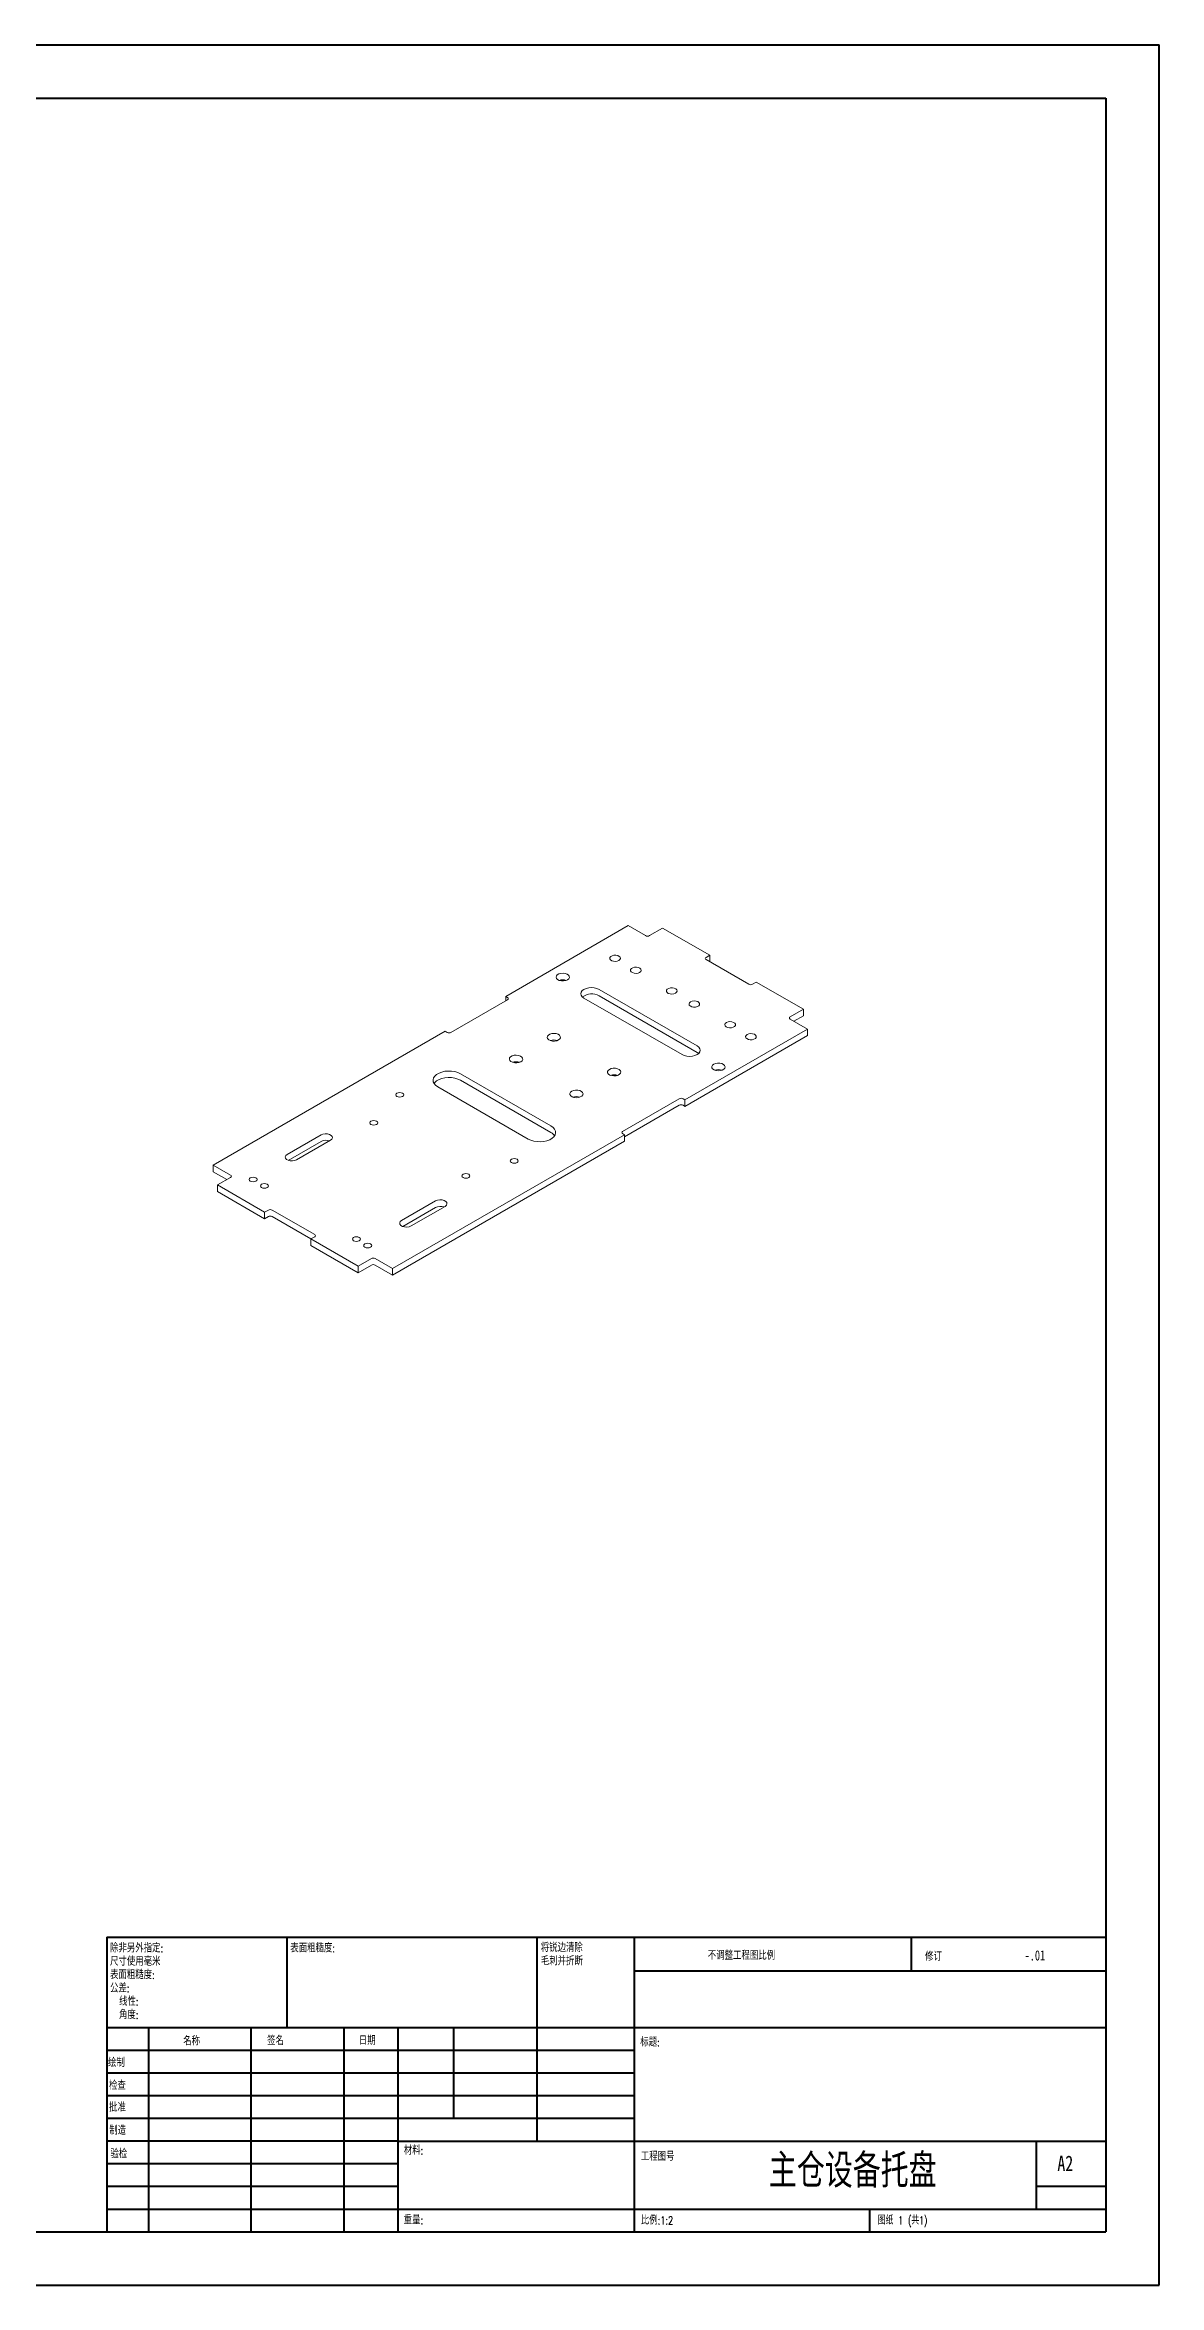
# Model space of a CAD drawing. Header units: millimetres. Extents: x 0 to 594, y 0 to 420.
# Drawn here: x 385.2 to 594.1, y 0.2 to 420.2 of the extents above; entities that cross this region are included whole.
import ezdxf

# ---------------------------------------------------------------- set-up
doc = ezdxf.new("R2010")
doc.units = ezdxf.units.MM
doc.styles.add('SLDTEXTSTYLE0', font='TXT', dxfattribs={"width": 0.75})
doc.styles.add('SLDTEXTSTYLE1', font='TXT', dxfattribs={"width": 0.75, "bigfont": 'bigfont'})
doc.styles.add('SLDTEXTSTYLE2', font='TXT', dxfattribs={"width": 0.694444, "bigfont": 'bigfont'})

# ---------------------------------------------------------------- blocks, each defined once
blk = doc.blocks.new('SW_NOTE_0')
at = {"color": 0, "linetype": 'Continuous', "lineweight": 0, "char_height": 1.5, "attachment_point": 1, "style": 'SLDTEXTSTYLE1'}
for s, insert in [('\\M+18FAB锐边\\M+190B4\\M+18F9C', (0, 1.93)), ('\\M+196D1\\M+18E68\\M+19BF3\\M+190DC\\M+19266', (0, -0.57))]:
    blk.add_mtext(s, dxfattribs=dict(at, insert=insert))
blk = doc.blocks.new('SW_NOTE_1')
at = {"color": 0, "linetype": 'Continuous', "lineweight": 0, "char_height": 1.5, "attachment_point": 1, "style": 'SLDTEXTSTYLE1'}
for s, insert in [('\\M+18F9C\\M+194F1另\\M+18A4F\\M+18E77\\M+192E8:', (0, 1.93)), ('\\M+1955C\\M+196CA\\M+19165糙\\M+19378:', (0, -3.07)), ('\\M+18EDA\\M+190A1\\M+18E67\\M+19770\\M+19F7C\\M+195C4', (0, -0.57)), ('\\M+18CF6\\M+18DB7:', (0, -5.57)), ('线\\M+190AB:', (1.69, -8.07)), ('\\M+18A70\\M+19378:', (1.69, -10.57))]:
    blk.add_mtext(s, dxfattribs=dict(at, insert=insert))

msp = doc.modelspace()

# ---------------------------------------------------------------- linework, layer by layer
at = {"color": 7, "linetype": 'Continuous', "lineweight": 40}
for p, q in [((0.07884357, 420.21478016), (594.07884357, 420.21478016)), ((594.07884357, 0.21478016), (594.07884357, 420.21478016)), ((25.07884357, 410.21478016), (584.07884357, 410.21478016)), ((584.07884357, 410.21478016), (584.07884357, 10.21478016)), ((396.87884357, 65.46478016), (584.07884357, 65.46478016)), ((396.87884357, 65.46478016), (396.87884357, 10.21478016)), ((430.67884357, 48.46478016), (430.67884357, 65.46478016)), ((477.47884357, 65.46478016), (477.47884357, 27.21478016)), ((495.67884357, 65.46478016), (495.67884357, 10.21478016)), ((547.67884357, 59.08978016), (547.67884357, 65.46478016)), ((584.07884357, 59.08978016), (495.67884357, 59.08978016)), ((584.07884357, 48.46478016), (396.87884357, 48.46478016)), ((404.67884357, 48.46478016), (404.67884357, 10.21478016)), ((423.869796, 48.46478016), (423.869796, 10.21478016)), ((441.27776973, 48.46478016), (441.27776973, 10.21478016)), ((451.47884357, 10.21478016), (451.47884357, 48.46478016)), ((461.87884357, 31.46478016), (461.87884357, 48.46478016)), ((495.67884357, 44.21478016), (396.87884357, 44.21478016)), ((495.67884357, 39.96478016), (396.87884357, 39.96478016)), ((495.67884357, 35.71478016), (396.87884357, 35.71478016)), ((495.67884357, 31.46478016), (396.87884357, 31.46478016)), ((451.47884357, 27.21478016), (396.87884357, 27.21478016)), ((451.47884357, 27.21478016), (584.07884357, 27.21478016)), ((571.07884357, 14.46478016), (571.07884357, 27.21478016)), ((451.47884357, 22.96470816), (396.87884357, 22.96470816)), ((451.47884357, 18.71478016), (396.87884357, 18.71478016)), ((584.07884357, 18.71478016), (571.07884357, 18.71478016)), ((396.87884357, 14.46478016), (584.07884357, 14.46478016)), ((539.87884357, 10.21478016), (539.87884357, 14.46478016)), ((25.07884357, 10.21478016), (584.07884357, 10.21478016)), ((0.07884357, 0.21478016), (594.07884357, 0.21478016))]:
    msp.add_line(p, q, dxfattribs=at)
at = {"color": 7, "linetype": 'Continuous', "lineweight": 15}
for p, q in [((494.59309989, 255.08658483), (471.6121295, 241.81995301)), ((494.59309989, 255.08658483), (497.84579108, 253.20884617)), ((498.55289786, 253.20884617), (501.0277716, 254.63756037)), ((509.86660636, 249.53500967), (501.0277716, 254.63756037)), ((509.86660636, 249.53500967), (509.15949958, 249.12680561)), ((509.15949958, 248.71860156), (517.14980621, 244.10589572)), ((509.86660636, 248.3103975), (509.86660636, 249.53500967)), ((517.85691299, 244.10589572), (518.56401977, 244.51409978)), ((527.40285454, 239.41154908), (518.56401977, 244.51409978)), ((461.35908117, 235.08458609), (471.96568289, 241.20764693)), ((471.96568289, 241.61585098), (471.6121295, 241.81995301)), ((471.6121295, 241.0035449), (471.6121295, 241.81995301)), ((486.28459521, 241.51379997), (504.66937152, 230.90049451)), ((507.49779865, 232.53331074), (489.11302234, 243.14661619)), ((507.49779865, 231.30849952), (489.11302234, 241.92180497)), ((527.40285454, 239.41154908), (524.9279808, 237.98283488)), ((527.40285454, 238.18673786), (527.40285454, 239.41154908)), ((460.298421, 235.28868812), (416.81135396, 210.18413868)), ((460.298421, 235.28868812), (460.65197439, 235.08458609)), ((505.19970161, 222.43026035), (528.180672, 235.69689217)), ((524.9279808, 237.57463083), (528.180672, 235.69689217)), ((527.40285454, 238.18673786), (525.63525999, 237.16632725)), ((528.180672, 234.47208095), (528.180672, 235.69689217)), ((505.19970161, 221.20544914), (528.180672, 234.47208095)), ((507.77905972, 231.10449702), (507.49779865, 231.30849952)), ((480.09741088, 217.53181168), (463.12684813, 227.32870903)), ((458.88420744, 224.87948469), (475.85477019, 215.08258735)), ((480.09741088, 216.30700047), (463.12684813, 226.10389781)), ((504.13904144, 222.63436238), (493.53243972, 216.51130154)), ((505.19970161, 222.43026035), (504.84614822, 222.63436238)), ((504.13904144, 221.40955116), (493.88599311, 215.49059235)), ((505.19970161, 221.20544914), (504.84614822, 221.40955116)), ((505.19970161, 222.43026035), (505.19970161, 221.20544914)), ((437.01693023, 215.86838016), (430.6529692, 212.19454365)), ((437.01693023, 214.64356894), (430.84781158, 211.08221255)), ((432.42073615, 211.17403351), (438.78469719, 214.84787002)), ((450.39892607, 190.79444602), (493.88599311, 215.89899546)), ((450.39892607, 189.5696348), (493.88599311, 214.67418424)), ((493.53243972, 216.10309749), (493.88599311, 215.89899546)), ((493.88599311, 214.67418424), (493.88599311, 215.89899546)), ((420.06404515, 208.30640002), (416.81135396, 210.18413868)), ((416.81135396, 208.95932746), (416.81135396, 210.18413868)), ((419.35676597, 207.48989238), (416.81135396, 208.95932746)), ((417.58917142, 206.46948177), (420.06404515, 207.89819596)), ((417.58917142, 206.46948177), (426.42800618, 201.36693107)), ((417.58917142, 205.24467055), (417.58917142, 206.46948177)), ((417.58917142, 205.24467055), (426.42800618, 200.14211985)), ((427.13511296, 201.77513513), (426.42800618, 201.36693107)), ((435.83252637, 197.16242929), (427.84221975, 201.77513513)), ((458.47762104, 203.47938706), (452.11366001, 199.80555056)), ((458.47762104, 202.25457584), (452.30850239, 198.69321945)), ((453.88142696, 198.78504042), (460.24538799, 202.45887692)), ((426.42800618, 200.14211985), (426.42800618, 201.36693107)), ((427.13511296, 200.55032391), (426.42800618, 200.14211985)), ((435.12541959, 196.34582213), (427.84221975, 200.55032391)), ((435.12541959, 196.34602118), (435.83252637, 196.75422524)), ((435.12541959, 196.34602118), (443.96425436, 191.24347048)), ((435.12541959, 195.12120996), (435.12541959, 196.34602118)), ((435.12541959, 195.12120996), (443.96425436, 190.01865927)), ((446.43912809, 192.67218468), (443.96425436, 191.24347048)), ((446.43912809, 191.44737346), (443.96425436, 190.01865927)), ((443.96425436, 190.01865927), (443.96425436, 191.24347048)), ((450.39892607, 190.79444602), (447.14623487, 192.67218468)), ((450.39892607, 189.5696348), (447.14623487, 191.44737346)), ((450.39892607, 189.5696348), (450.39892607, 190.79444602))]:
    msp.add_line(p, q, dxfattribs=at)
at = {"color": 7, "linetype": 'Continuous', "lineweight": 15, "flags": 128}
for points in [[(492.82533294, 248.55531993), (493.03302002, 248.73034536), (493.11715913, 248.93686285), (493.0663868, 249.14698107), (492.88756013, 249.3323224), (492.60483063, 249.46785546), (492.25638251, 249.53527576), (491.88927561, 249.52547782), (491.55308974, 249.43978489), (491.29322868, 249.2897703), (491.1447881, 249.09569433), (491.12781573, 248.88376802), (491.24460377, 248.6826132), (491.47937935, 248.51939694), (491.80043474, 248.4161625), (492.16440961, 248.38685226), (492.52214716, 248.43542473), (492.82533294, 248.55531993)], [(483.19100304, 244.93250894), (483.43010829, 245.12583551), (483.54752029, 245.35350621), (483.53051562, 245.59084938), (483.38093701, 245.81214519), (483.11499361, 245.99341283), (482.76150453, 246.11500912), (482.35877578, 246.16375722), (481.95044929, 246.13437452), (481.58077355, 246.03004509), (481.28980867, 245.86207464), (481.10908521, 245.64866538), (481.05818737, 245.41294351), (481.14263071, 245.18045315), (481.35326448, 244.97638825), (481.66726326, 244.82286239), (482.05060039, 244.7365125), (482.46173536, 244.72669591), (482.8561153, 244.79447641), (483.19100304, 244.93250894)], [(496.71442023, 246.31019763), (496.92210732, 246.48522305), (497.00624643, 246.69174054), (496.9554741, 246.90185876), (496.77664742, 247.08720009), (496.49391793, 247.22273315), (496.14546981, 247.29015345), (495.7783629, 247.28035551), (495.44217704, 247.19466259), (495.18231598, 247.04464799), (495.0338754, 246.85057202), (495.01690302, 246.63864572), (495.13369106, 246.4374909), (495.36846665, 246.27427463), (495.68952203, 246.17104019), (496.05349691, 246.14172995), (496.41123446, 246.19030242), (496.71442023, 246.31019763)], [(489.11302234, 243.14661619), (488.69880877, 243.33009973), (488.21644686, 243.4454423), (487.69880877, 243.4847835), (487.18117068, 243.4454423), (486.69880877, 243.33009973), (486.28459521, 243.14661619), (485.96675797, 242.90749579), (485.76695712, 242.62903419), (485.69880877, 242.33020808), (485.76695712, 242.03138197), (485.96675797, 241.75292037), (486.28459521, 241.51379997)], [(503.43193466, 242.43225909), (503.63962174, 242.60728452), (503.72376085, 242.81380201), (503.67298852, 243.02392023), (503.49416184, 243.20926156), (503.21143235, 243.34479462), (502.86298423, 243.41221492), (502.49587732, 243.40241698), (502.15969146, 243.31672405), (501.8998304, 243.16670946), (501.75138982, 242.97263349), (501.73441744, 242.76070718), (501.85120548, 242.55955236), (502.08598107, 242.3963361), (502.40703645, 242.29310166), (502.77101133, 242.26379142), (503.12874888, 242.31236389), (503.43193466, 242.43225909)], [(506.26036178, 240.79944287), (506.05267469, 240.62441745), (505.96853559, 240.41789996), (506.01930791, 240.20778173), (506.19813459, 240.0224404), (506.48086408, 239.88690734), (506.82931221, 239.81948704), (507.19641911, 239.82928499), (507.53260498, 239.91497791), (507.79246604, 240.06499251), (507.94090662, 240.25906848), (507.95787899, 240.47099478), (507.84109095, 240.6721496), (507.60631537, 240.83536586), (507.28525998, 240.93860031), (506.9212851, 240.96791055), (506.56354756, 240.91933807), (506.26036178, 240.79944287)], [(512.9778762, 236.92150434), (512.77018911, 236.74647892), (512.68605001, 236.53996143), (512.73682233, 236.3298432), (512.91564901, 236.14450187), (513.1983785, 236.00896881), (513.54682663, 235.94154851), (513.91393353, 235.95134646), (514.2501194, 236.03703938), (514.50998046, 236.18705398), (514.65842104, 236.38112994), (514.67539341, 236.59305625), (514.55860537, 236.79421107), (514.32382979, 236.95742733), (514.0027744, 237.06066177), (513.63879952, 237.08997202), (513.28106198, 237.04139954), (512.9778762, 236.92150434)], [(481.51162444, 233.65587189), (481.75072969, 233.84919847), (481.86814169, 234.07686917), (481.85113702, 234.31421233), (481.7015584, 234.53550815), (481.43561501, 234.71677578), (481.08212592, 234.83837207), (480.67939718, 234.88712017), (480.27107068, 234.85773747), (479.90139494, 234.75340804), (479.61043007, 234.58543759), (479.42970661, 234.37202833), (479.37880876, 234.13630646), (479.4632521, 233.90381611), (479.67388588, 233.6997512), (479.98788465, 233.54622535), (480.37122178, 233.45987545), (480.78235675, 233.45005887), (481.1767367, 233.51783937), (481.51162444, 233.65587189)], [(504.66937152, 230.90049451), (505.08358508, 230.71701098), (505.56594699, 230.60166841), (506.08358508, 230.5623272), (506.60122317, 230.60166841), (507.08358508, 230.71701098), (507.49779865, 230.90049451), (507.81563589, 231.13961491), (508.01543674, 231.41807652), (508.08358508, 231.71690263), (508.01543674, 232.01572874), (507.81563589, 232.29419034), (507.49779865, 232.53331074)], [(516.8669635, 234.67638203), (516.65927641, 234.50135661), (516.5751373, 234.29483912), (516.62590963, 234.08472089), (516.80473631, 233.89937957), (517.0874658, 233.76384651), (517.43591392, 233.6964262), (517.80302083, 233.70622415), (518.13920669, 233.79191707), (518.39906775, 233.94193167), (518.54750833, 234.13600764), (518.56448071, 234.34793394), (518.44769267, 234.54908876), (518.21291708, 234.71230502), (517.8918617, 234.81553947), (517.52788682, 234.84484971), (517.17014927, 234.79627724), (516.8669635, 234.67638203)], [(463.12684813, 227.32870903), (462.63944489, 227.5565595), (462.08063163, 227.72093038), (461.47483118, 227.81463789), (460.84851992, 227.83358654), (460.22907065, 227.77694819), (459.64355628, 227.64719821), (459.11756661, 227.4500073), (458.6740899, 227.19399364), (458.33250821, 226.89034627), (458.1077503, 226.55233602), (458.00963918, 226.19473557), (458.04246276, 225.83317377), (458.2047865, 225.48345262), (458.48951608, 225.16085659), (458.88420744, 224.87948469)], [(474.44055663, 229.57383133), (474.67966188, 229.76715791), (474.79707387, 229.99482861), (474.78006921, 230.23217177), (474.63049059, 230.45346759), (474.3645472, 230.63473522), (474.01105811, 230.75633151), (473.60832937, 230.80507961), (473.20000287, 230.77569691), (472.83032713, 230.67136748), (472.53936225, 230.50339703), (472.3586388, 230.28998777), (472.30774095, 230.0542659), (472.39218429, 229.82177555), (472.60281806, 229.61771064), (472.91681684, 229.46418479), (473.30015397, 229.37783489), (473.71128894, 229.36801831), (474.10566889, 229.43579881), (474.44055663, 229.57383133)], [(491.05756598, 228.14511714), (490.81846073, 227.95179056), (490.70104874, 227.72411986), (490.7180534, 227.4867767), (490.86763202, 227.26548088), (491.13357541, 227.08421325), (491.4870645, 226.96261696), (491.88979324, 226.91386886), (492.29811974, 226.94325156), (492.66779548, 227.04758099), (492.95876036, 227.21555144), (493.13948381, 227.4289607), (493.19038166, 227.66468257), (493.10593832, 227.89717292), (492.89530455, 228.10123783), (492.58130577, 228.25476368), (492.19796864, 228.34111358), (491.78683367, 228.35093016), (491.39245372, 228.28314966), (491.05756598, 228.14511714)], [(510.59139081, 229.11460177), (510.35228556, 228.92127519), (510.23487357, 228.6936045), (510.25187823, 228.45626133), (510.40145685, 228.23496551), (510.66740024, 228.05369788), (511.02088933, 227.93210159), (511.42361807, 227.88335349), (511.83194457, 227.91273619), (512.20162031, 228.01706562), (512.49258519, 228.18503607), (512.67330864, 228.39844533), (512.72420649, 228.6341672), (512.63976315, 228.86665756), (512.42912938, 229.07072246), (512.1151306, 229.22424832), (511.73179347, 229.31059821), (511.3206585, 229.3204148), (510.92627855, 229.25263429), (510.59139081, 229.11460177)], [(452.29750777, 223.05685358), (452.46008734, 223.19731779), (452.51717769, 223.36300662), (452.46008734, 223.52869545), (452.29750777, 223.66915966), (452.05419026, 223.76301485), (451.76717769, 223.79597241), (451.48016511, 223.76301485), (451.2368476, 223.66915966), (451.07426804, 223.52869545), (451.01717769, 223.36300662), (451.07426804, 223.19731779), (451.2368476, 223.05685358), (451.48016511, 222.9629984), (451.76717769, 222.93004084), (452.05419026, 222.9629984), (452.29750777, 223.05685358)], [(463.12684813, 226.10389781), (462.63944489, 226.33174828), (462.08063163, 226.49611917), (461.47483118, 226.58982667), (460.84851992, 226.60877532), (460.22907065, 226.55213697), (459.64355628, 226.42238699), (459.11756661, 226.22519608), (458.6740899, 225.96918243), (458.33250821, 225.66553505), (458.19934991, 225.49169125)], [(483.98649817, 224.06307658), (483.74739292, 223.86975), (483.62998092, 223.6420793), (483.64698559, 223.40473614), (483.79656421, 223.18344032), (484.0625076, 223.00217269), (484.41599669, 222.8805764), (484.81872543, 222.8318283), (485.22705193, 222.861211), (485.59672767, 222.96554043), (485.88769255, 223.13351088), (486.068416, 223.34692014), (486.11931385, 223.58264201), (486.03487051, 223.81513236), (485.82423673, 224.01919727), (485.51023796, 224.17272312), (485.12690083, 224.25907302), (484.71576586, 224.2688896), (484.32138591, 224.2011091), (483.98649817, 224.06307658)], [(447.42907759, 217.81755452), (447.59165715, 217.95801873), (447.6487475, 218.12370756), (447.59165715, 218.2893964), (447.42907759, 218.42986061), (447.18576007, 218.52371579), (446.8987475, 218.55667335), (446.61173492, 218.52371579), (446.36841741, 218.42986061), (446.20583785, 218.2893964), (446.1487475, 218.12370756), (446.20583785, 217.95801873), (446.36841741, 217.81755452), (446.61173492, 217.72369934), (446.8987475, 217.69074178), (447.18576007, 217.72369934), (447.42907759, 217.81755452)], [(438.78469719, 214.84787002), (439.03369844, 215.05315967), (439.14605708, 215.29523266), (439.10822099, 215.5448914), (438.92475376, 215.77202337), (438.61778425, 215.9492331), (438.22433751, 216.05514647), (437.79186903, 216.07698878), (437.37254088, 216.01212552), (437.01693023, 215.86838016)], [(475.85477019, 215.08258735), (476.34217343, 214.85473688), (476.90098668, 214.69036599), (477.50678714, 214.59665849), (478.1330984, 214.57770984), (478.75254767, 214.63434819), (479.33806203, 214.76409816), (479.86405171, 214.96128907), (480.30752842, 215.21730273), (480.6491101, 215.52095011), (480.87386801, 215.85896035), (480.97197914, 216.2165608), (480.93915555, 216.5781226), (480.77683181, 216.92784376), (480.49210224, 217.25043978), (480.09741088, 217.53181168)], [(430.6529692, 212.19454365), (430.40396794, 211.98925399), (430.29160931, 211.74718101), (430.3294454, 211.49752226), (430.51291262, 211.2703903), (430.81988213, 211.09318057), (431.21332887, 210.9872672), (431.64579736, 210.96542489), (432.06512551, 211.03028815), (432.42073615, 211.17403351)], [(472.69753841, 211.28016657), (472.53495885, 211.13970236), (472.4778685, 210.97401353), (472.53495885, 210.80832469), (472.69753841, 210.66786048), (472.94085592, 210.5740053), (473.2278685, 210.54104774), (473.51488107, 210.5740053), (473.75819858, 210.66786048), (473.92077815, 210.80832469), (473.9778685, 210.97401353), (473.92077815, 211.13970236), (473.75819858, 211.28016657), (473.51488107, 211.37402175), (473.2278685, 211.40697931), (472.94085592, 211.37402175), (472.69753841, 211.28016657)], [(424.81933826, 207.19404397), (424.98191782, 207.33450818), (425.03900817, 207.50019701), (424.98191782, 207.66588584), (424.81933826, 207.80635005), (424.57602074, 207.90020524), (424.28900817, 207.93316279), (424.0019956, 207.90020524), (423.75867808, 207.80635005), (423.59609852, 207.66588584), (423.53900817, 207.50019701), (423.59609852, 207.33450818), (423.75867808, 207.19404397), (424.0019956, 207.10018878), (424.28900817, 207.06723123), (424.57602074, 207.10018878), (424.81933826, 207.19404397)], [(426.92298093, 205.9796369), (427.08556049, 206.12010111), (427.14265084, 206.28578994), (427.08556049, 206.45147878), (426.92298093, 206.59194299), (426.67966342, 206.68579817), (426.39265084, 206.71875573), (426.10563827, 206.68579817), (425.86232076, 206.59194299), (425.6997412, 206.45147878), (425.64265084, 206.28578994), (425.6997412, 206.12010111), (425.86232076, 205.9796369), (426.10563827, 205.88578172), (426.39265084, 205.85282416), (426.67966342, 205.88578172), (426.92298093, 205.9796369)], [(463.62182287, 208.46968164), (463.45924331, 208.32921743), (463.40215296, 208.1635286), (463.45924331, 207.99783977), (463.62182287, 207.85737556), (463.86514039, 207.76352037), (464.15215296, 207.73056282), (464.43916553, 207.76352037), (464.68248305, 207.85737556), (464.84506261, 207.99783977), (464.90215296, 208.1635286), (464.84506261, 208.32921743), (464.68248305, 208.46968164), (464.43916553, 208.56353683), (464.15215296, 208.59649438), (463.86514039, 208.56353683), (463.62182287, 208.46968164)], [(460.24538799, 202.45887692), (460.49438925, 202.66416658), (460.60674789, 202.90623957), (460.5689118, 203.15589831), (460.38544457, 203.38303027), (460.07847506, 203.56024), (459.68502832, 203.66615338), (459.25255984, 203.68799569), (458.83323169, 203.62313243), (458.47762104, 203.47938706)], [(452.11366001, 199.80555056), (451.86465875, 199.6002609), (451.75230011, 199.35818791), (451.7901362, 199.10852917), (451.97360343, 198.8813972), (452.28057294, 198.70418747), (452.67401968, 198.5982741), (453.10648817, 198.57643179), (453.52581631, 198.64129505), (453.88142696, 198.78504042)], [(443.11572622, 196.63176402), (442.95314666, 196.49129981), (442.89605631, 196.32561098), (442.95314666, 196.15992215), (443.11572622, 196.01945794), (443.35904373, 195.92560275), (443.64605631, 195.8926452), (443.93306888, 195.92560275), (444.17638639, 196.01945794), (444.33896596, 196.15992215), (444.39605631, 196.32561098), (444.33896596, 196.49129981), (444.17638639, 196.63176402), (443.93306888, 196.72561921), (443.64605631, 196.75857676), (443.35904373, 196.72561921), (443.11572622, 196.63176402)], [(445.21936889, 195.41735695), (445.05678933, 195.27689275), (444.99969898, 195.11120391), (445.05678933, 194.94551508), (445.21936889, 194.80505087), (445.46268641, 194.71119569), (445.74969898, 194.67823813), (446.03671155, 194.71119569), (446.28002907, 194.80505087), (446.44260863, 194.94551508), (446.49969898, 195.11120391), (446.44260863, 195.27689275), (446.28002907, 195.41735695), (446.03671155, 195.51121214), (445.74969898, 195.5441697), (445.46268641, 195.51121214), (445.21936889, 195.41735695)]]:
    msp.add_lwpolyline(points, dxfattribs=at)
at = {"color": 7, "linetype": 'Continuous', "lineweight": 15}
for centre, radius, start, end in [((498.19934447, 253.89120171), 0.76851095, 242.6096722366, 297.3903277634), ((509.2369631, 248.92270358), 0.21830766, 110.7834207995, 249.2165792005), ((482.30711957, 242.91017254), 2.03082446, 71.0003127509, 108.9996872491), ((517.5033596, 244.78825127), 0.76851095, 242.6096722366, 297.3903277634), ((471.88821938, 241.41174895), 0.21830766, 290.7834207995, 69.2165792005), ((487.71572255, 239.41829542), 2.86705542, 60.8325239873, 126.6741822216), ((525.00544432, 237.77873286), 0.21830766, 110.7834207995, 249.2165792005), ((461.00552778, 235.76694163), 0.76851095, 242.6096722366, 297.3903277634), ((480.62774096, 231.63353549), 2.03082446, 71.0003127509, 108.9996872491), ((473.55667315, 227.55149493), 2.03082446, 71.0003127509, 108.9996872491), ((491.94144946, 225.13581201), 1.9991402, 70.6873462244, 109.3126537756), ((511.47527429, 226.10529664), 1.9991402, 70.6873462244, 109.3126537756), ((484.87038165, 221.05377145), 1.9991402, 70.6873462244, 109.3126537756), ((504.49259483, 221.95200684), 0.76851095, 62.6096722366, 117.3903277634), ((504.49259483, 220.72719562), 0.76851095, 62.6096722366, 117.3903277634), ((437.90786608, 212.89981162), 1.95817677, 69.6180101748, 117.063797921), ((479.217041, 214.6329882), 1.89139319, 34.151851549, 62.259934948), ((493.60990323, 216.30719952), 0.21830766, 110.7834207995, 249.2165792005), ((419.98658164, 208.10229799), 0.21830766, 290.7834207995, 69.2165792005), ((427.48866636, 201.09277958), 0.76851095, 62.6096722366, 117.3903277634), ((459.36855689, 200.51081853), 1.95817677, 69.6180101748, 117.063797921), ((427.48866636, 199.86796837), 0.76851095, 62.6096722366, 117.3903277634), ((435.75506286, 196.95832727), 0.21830766, 290.7834207995, 69.2165792005), ((446.79268148, 191.98982914), 0.76851095, 62.6096722366, 117.3903277634), ((446.79268148, 190.76501792), 0.76851095, 62.6096722366, 117.3903277634)]:
    msp.add_arc(centre, radius, start, end, dxfattribs=at)

# ---------------------------------------------------------------- block references
at = {"color": 7, "linetype": 'Continuous', "lineweight": 0}
for name, p in [('SW_NOTE_1', (397.47251231, 62.20215003)), ('SW_NOTE_0', (478.18805925, 62.2842698))]:
    msp.add_blockref(name, p, dxfattribs=at)

# ---------------------------------------------------------------- texts
for s, insert, char_height, attachment_point, style in [('\\M+1955C\\M+196CA\\M+19165糙\\M+19378:', (431.25013573, 64.13405215), 1.5, 1, 'SLDTEXTSTYLE1'), ('\\M+19573调\\M+190AE\\M+18D48\\M+192F6图\\M+194E4\\M+197E1', (509.49348409, 62.74777373), 1.5, 1, 'SLDTEXTSTYLE1'), ('\\M+18F43订', (550.20642526, 62.54968884), 1.5, 1, 'SLDTEXTSTYLE1'), ('-.01', (570.78506432, 62.99009534), 1.905, 2, 'SLDTEXTSTYLE0'), ('\\M+196BC\\M+18FCC', (411.20108278, 46.71626279), 1.5, 1, 'SLDTEXTSTYLE1'), ('签\\M+196BC', (426.91243113, 46.77653654), 1.5, 1, 'SLDTEXTSTYLE1'), ('\\M+193FA\\M+18AFA', (444.09354553, 46.79095938), 1.5, 1, 'SLDTEXTSTYLE1'), ('标题:', (496.8350305, 46.49311444), 1.5, 1, 'SLDTEXTSTYLE1'), ('绘\\M+190A7', (397.09099281, 42.64449504), 1.5, 1, 'SLDTEXTSTYLE1'), ('检查', (397.28931243, 38.36918732), 1.5, 1, 'SLDTEXTSTYLE1'), ('\\M+194E1\\M+18F79', (397.28056597, 34.27907616), 1.5, 1, 'SLDTEXTSTYLE1'), ('\\M+190A7\\M+191A2', (397.33403006, 29.94848481), 1.5, 1, 'SLDTEXTSTYLE1'), ('验检', (397.54788643, 25.56442936), 1.5, 1, 'SLDTEXTSTYLE1'), ('\\M+18DDE\\M+197BF:', (452.52470587, 26.20083645), 1.5, 1, 'SLDTEXTSTYLE1'), ('\\M+18D48\\M+192F6图\\M+18D86', (496.95280968, 25.08341798), 1.5, 1, 'SLDTEXTSTYLE1'), ('\\M+18EE5仓设备\\M+191EF盘', (536.65632883, 24.84651857), 6.35, 2, 'SLDTEXTSTYLE1'), ('A2', (574.99982841, 24.51522467), 2.910416667, 1, 'SLDTEXTSTYLE0'), ('\\M+18F64\\M+197CA:', (452.49665469, 13.16409206), 1.4986, 1, 'SLDTEXTSTYLE1'), ('\\M+194E4\\M+197E1:1:2', (496.95280968, 13.11486743), 1.5, 1, 'SLDTEXTSTYLE1'), ('图纸 1 (\\M+18BA41)', (541.35713799, 13.11486743), 1.5, 1, 'SLDTEXTSTYLE2')]:
    msp.add_mtext(s, dxfattribs=dict(at, insert=insert, char_height=char_height, attachment_point=attachment_point, style=style))

doc.saveas('drawing.dxf')
